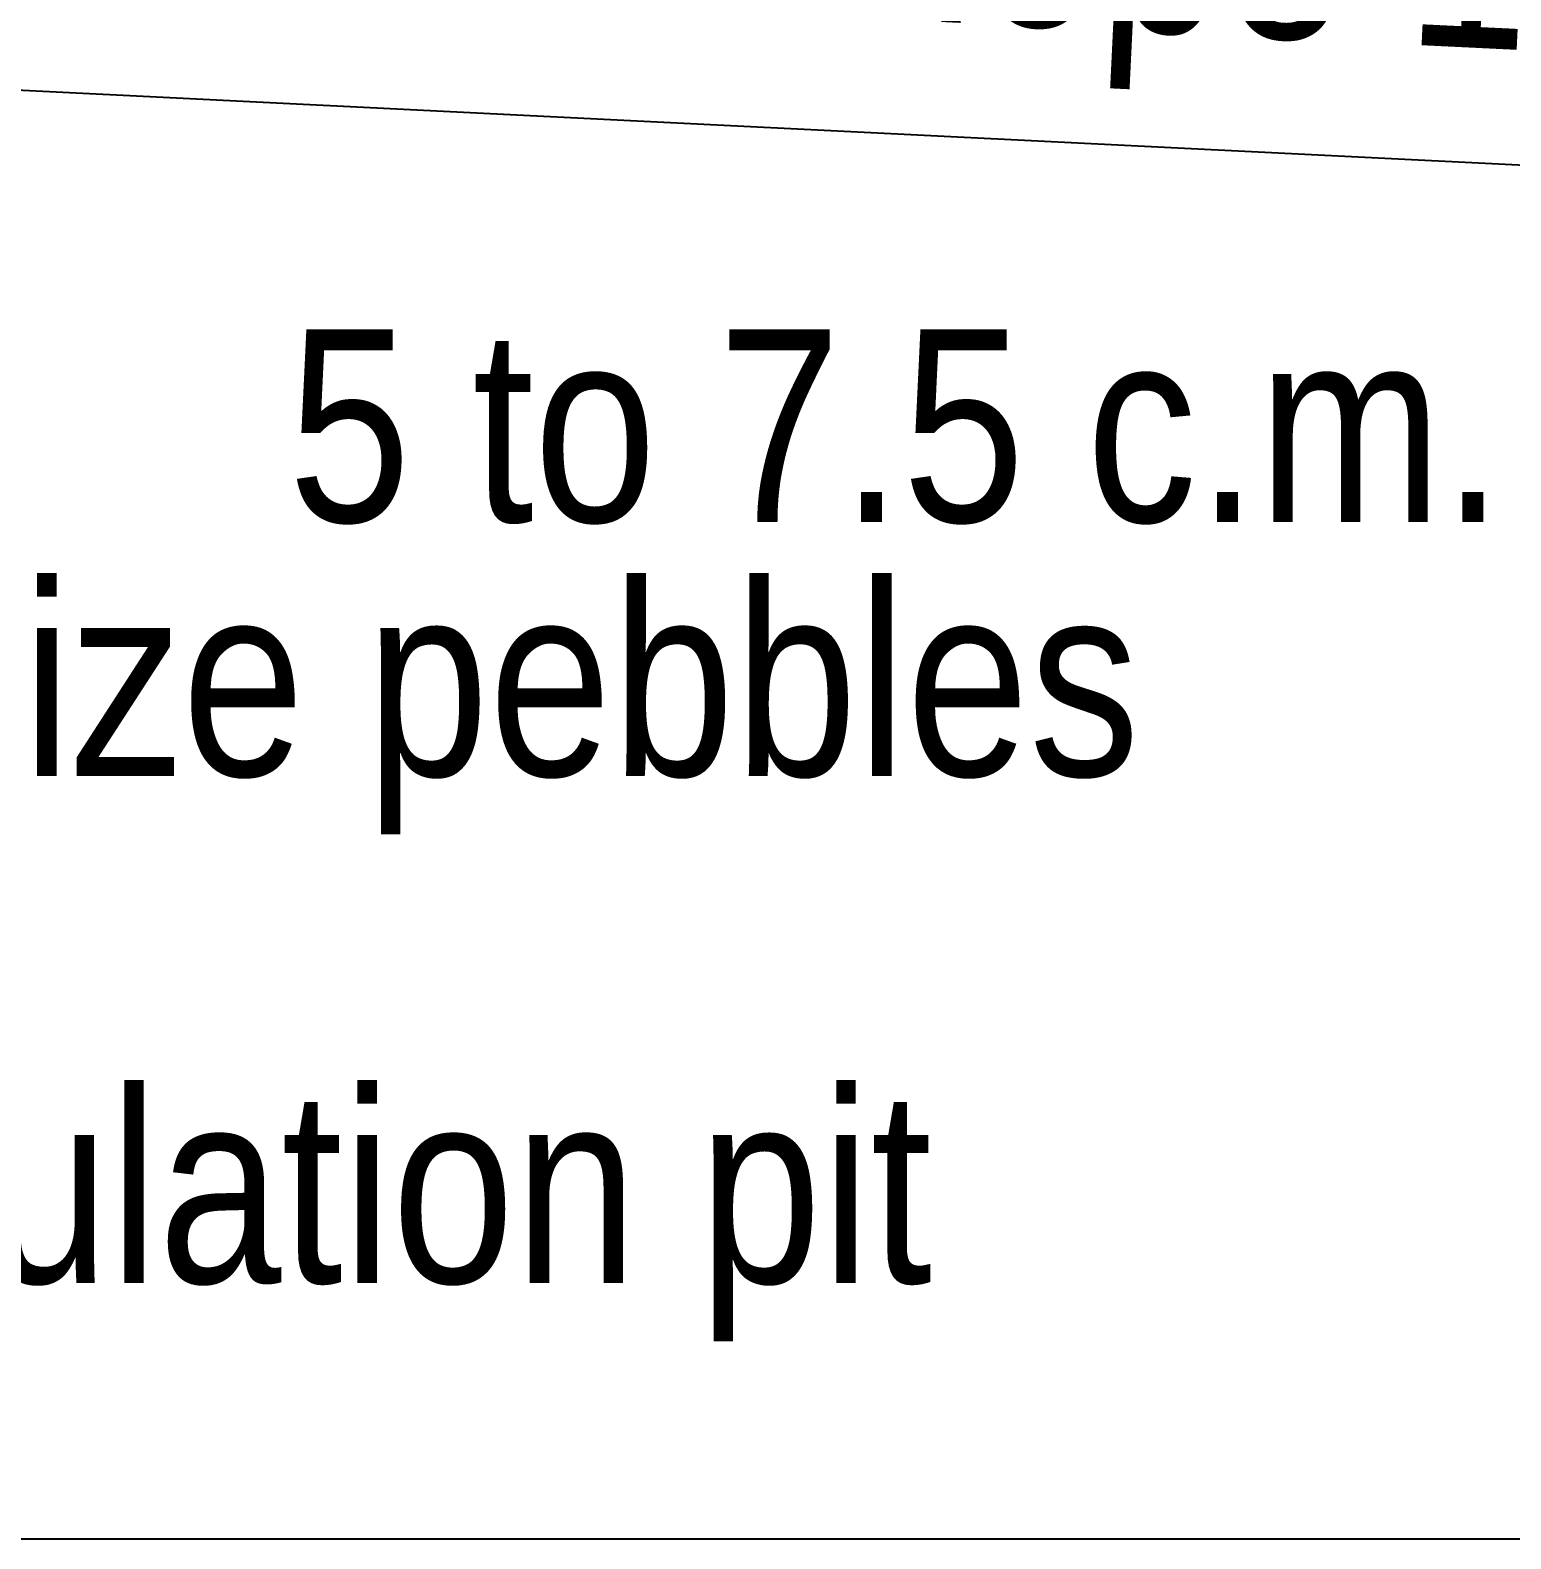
# Model space of a CAD drawing. Header units: metres. Extents: x 113452 to 113666, y -26183 to -26004.
# Drawn here: x 113457.236 to 113460.626, y -26182.521 to -26179.066 of the extents above; entities that cross this region are included whole.
import ezdxf

# ---------------------------------------------------------------- set-up
doc = ezdxf.new("R2010")
doc.units = ezdxf.units.M
doc.header["$MEASUREMENT"] = 0
doc.styles.add('Arial', font='swissc.ttf')

# ---------------------------------------------------------------- blocks, each defined once
blk = doc.blocks.new('RWH1')
at = {"color": 7, "ltscale": 7}
blk.add_line((-4.5856, 2.2432), (-1.3561, 2.0817), dxfattribs=at)
blk.add_lwpolyline([(-7.6602, 0), (0, 0), (0, 6.6537), (-7.6602, 6.6537)], close=True)
at = {"ltscale": 7, "style": 'Arial'}
blk.add_text('Slope 1 in 20', height=0.297699, rotation=357.2265, dxfattribs=at).set_placement((-3.314, 2.3553))
for s, p in [('5 to 7.5 c.m.', (-4.0726, 1.5708)), ('rounded size pebbles', (-5.9997, 1.1783)), ('Perculation pit', (-5.2393, 0.3951))]:
    blk.add_text(s, height=0.297699, dxfattribs=at).set_placement(p)

msp = doc.modelspace()

# ---------------------------------------------------------------- block references
at = {"xscale": 1.482517782480936, "yscale": 1.482517782480936, "zscale": 1.482517782480936}
msp.add_blockref('RWH1', (113463.86403, -26182.52081), dxfattribs=at)

doc.saveas('drawing.dxf')
